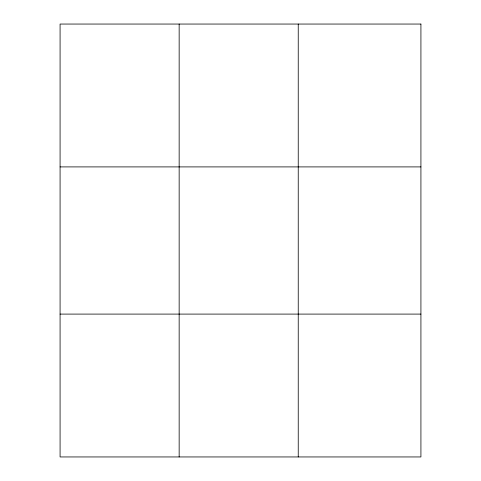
<?xml version="1.0" encoding="UTF-8"?>
<svg xmlns="http://www.w3.org/2000/svg" width="481" height="481" viewBox="0 0 481 481"><rect width="100%" height="100%" fill="white"/><g stroke="black" fill="none" stroke-linecap="round" stroke-linejoin="round"><path stroke-width="0.72" d="M179.154 24.05L179.154 456.95M298.238 24.05L298.238 456.95M60.077 166.907L420.923 166.907M60.077 314.093L420.923 314.093M420.923 24.05L420.923 456.95L60.077 456.95L60.077 24.05L420.923 24.05"/></g></svg>
